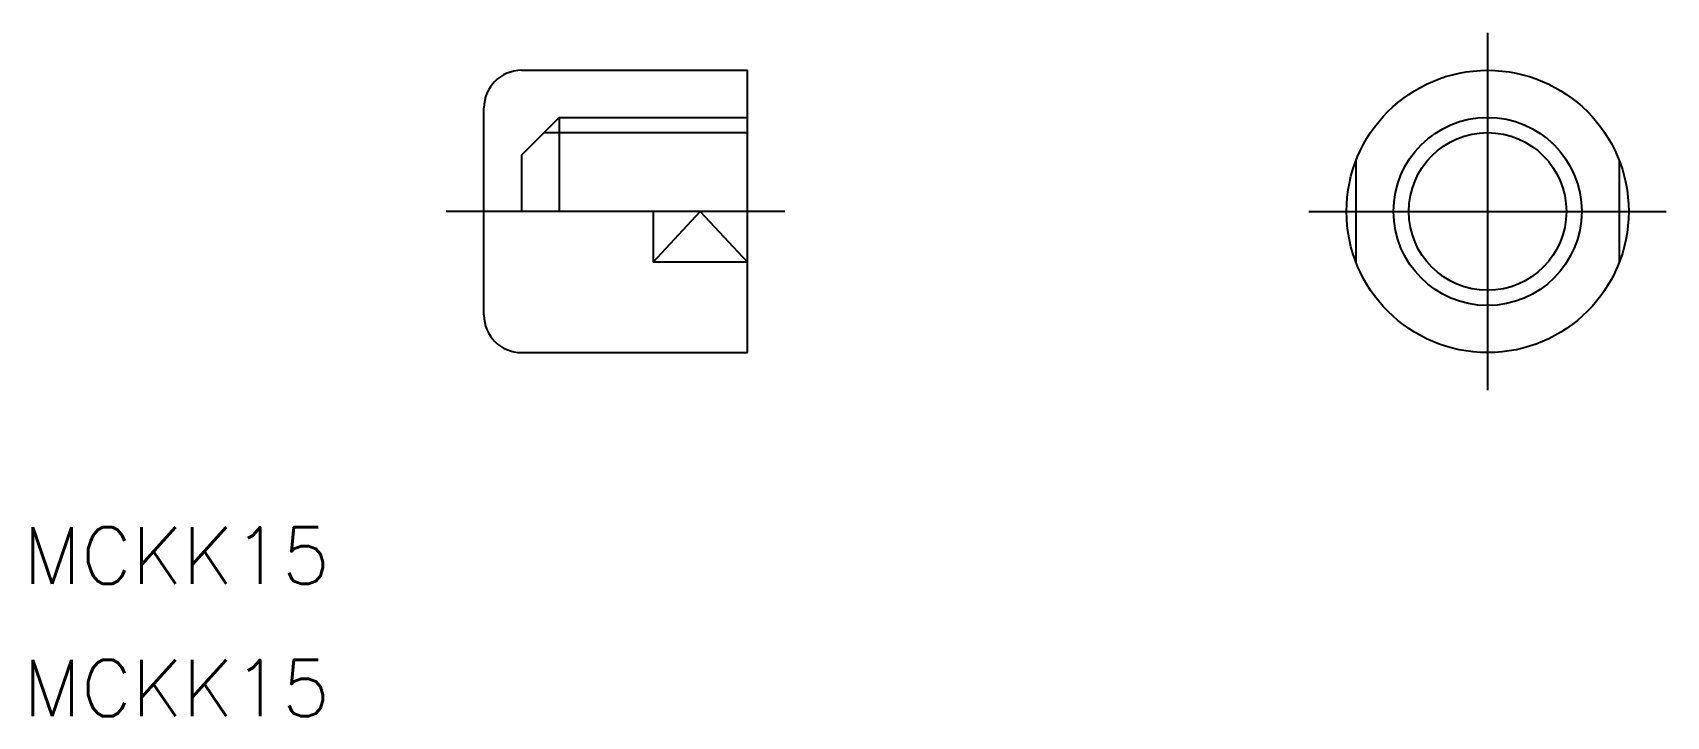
# Model space of a CAD drawing. Extents: x -77.3 to 9.5, y -26.8 to 9.5.
import ezdxf

# ---------------------------------------------------------------- set-up
doc = ezdxf.new("R2010")
doc.units = 0
doc.linetypes.add('CENTER', pattern=[50.8, 31.75, -6.35, 6.35, -6.35])
doc.layers.get('0').update_dxf_attribs({"linetype": 'CONTINUOUS'})
doc.layers.add('CENTER', color=1, linetype='CENTER')
doc.styles.get("Standard").update_dxf_attribs({"font": 'txt.shx', "height": 3, "bigfont": 'bigfont.shx'})

msp = doc.modelspace()

# ---------------------------------------------------------------- linework, layer by layer
at = {"color": 7, "linetype": 'CONTINUOUS'}
for p, q in [((-51.349, 7.5), (-39.349, 7.5)), ((-39.349, -7.5), (-39.349, 7.5)), ((-53.349, -5.5), (-53.349, 5.5)), ((-51.349, 3), (-49.349, 5)), ((-49.349, 5), (-49.349, 0)), ((-50.161, 4.188), (-39.349, 4.188)), ((-51.349, 3), (-51.349, 0)), ((-7, 2.693), (-7, -2.693)), ((7, 2.693), (7, -2.693)), ((-44.349, 0), (-44.349, -2.693)), ((-39.349, -2.693), (-44.349, -2.693)), ((-51.349, -7.5), (-39.349, -7.5))]:
    msp.add_line(p, q, dxfattribs=at)
at = {"color": 3, "linetype": 'CONTINUOUS'}
for p, q in [((-49.349, 5), (-39.349, 5)), ((-44.349, -2.693), (-41.849, 0)), ((-41.849, 0), (-39.349, -2.693))]:
    msp.add_line(p, q, dxfattribs=at)
at = {"color": 7, "linetype": 'CONTINUOUS'}
for radius in [7.5, 4.188]:
    msp.add_circle((0, 0), radius, dxfattribs=at)
at = {"color": 3, "linetype": 'CONTINUOUS'}
msp.add_circle((0, 0), 5, dxfattribs=at)
at = {"color": 7, "linetype": 'CONTINUOUS'}
for centre, start, end in [((-51.349, 5.5), 90, 180), ((-51.349, -5.5), 180, 270)]:
    msp.add_arc(centre, 2, start, end, dxfattribs=at)
at = {"layer": 'CENTER', "color": 1, "linetype": 'CENTER'}
for p, q in [((0, 9.5), (0, -9.5)), ((-37.349, 0), (-55.349, 0)), ((-9.5, 0), (9.5, 0))]:
    msp.add_line(p, q, dxfattribs=at)

# ---------------------------------------------------------------- texts
at = {"color": 7, "linetype": 'CONTINUOUS'}
for p in [(-77.851, -19.783), (-77.851, -26.828)]:
    msp.add_text('MCKK15', height=3, dxfattribs=at).set_placement(p)

doc.saveas('drawing.dxf')
